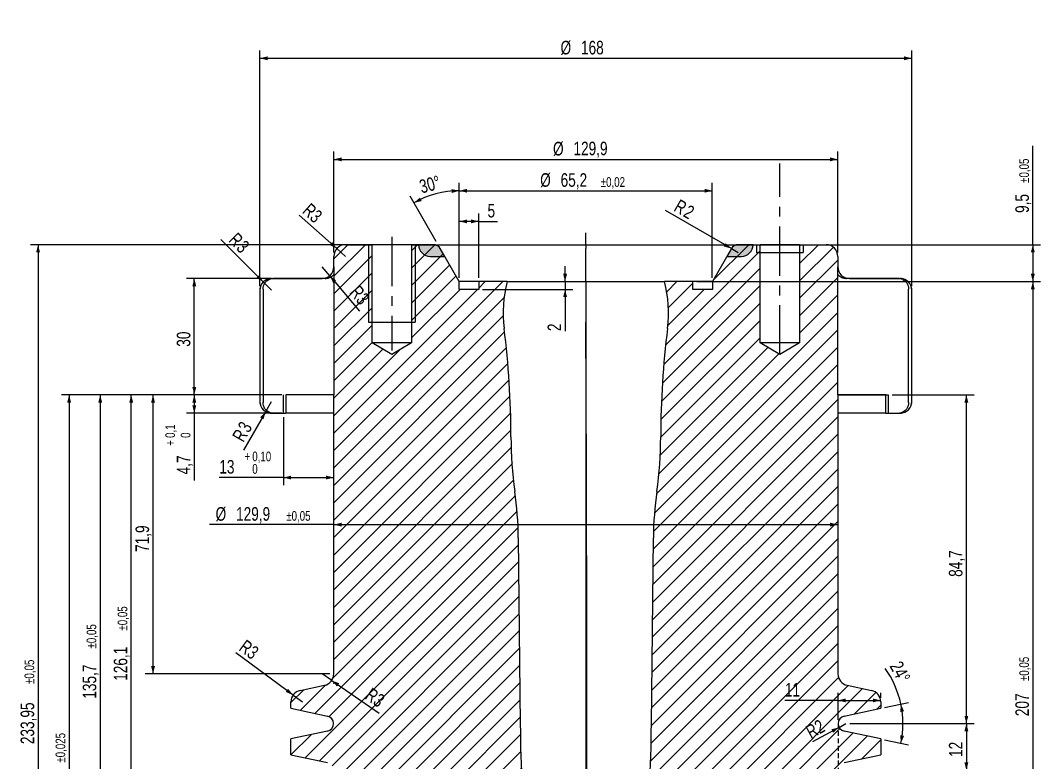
# Model space of a CAD drawing. Header units: millimetres. Extents: x 8 to 832, y 8 to 585.
# Drawn here: x 226.4 to 489.3, y 280.6 to 471.9 of the extents above; entities that cross this region are included whole.
import ezdxf

# ---------------------------------------------------------------- set-up
doc = ezdxf.new("R2010")
doc.units = ezdxf.units.MM
doc.header["$PDSIZE"] = -1
doc.linetypes.add('CENTERX2', pattern=[20.32, 12.7, -2.54, 2.54, -2.54])
doc.linetypes.add('HIDDEN', pattern=[1.905, 1.27, -0.635])
for name, color, linetype in [('CENTERLINE', 4, 'CENTERX2'), ('DETAIL', 3, 'Continuous'), ('DIMENSIONS', 2, 'Continuous'), ('HATCH', 3, 'Continuous'), ('HIDDEN', 3, 'HIDDEN')]:
    doc.layers.add(name, color=color, linetype=linetype)
doc.layers.add('OUTLINE', color=7, linetype='Continuous', lineweight=25)
doc.styles.add('SLDTEXTSTYLE0', font='TXT', dxfattribs={"width": 0.75})
doc.dimstyles.new('SLDDIMSTYLE0', dxfattribs={"dimtxt": 3.5, "dimasz": 2, "dimexe": 0, "dimexo": 0.0625, "dimgap": 0.875, "dimtad": 1, "dimrnd": 1e-09, "dimzin": 12, "dimdsep": 46, "dimtxsty": 'SLDTEXTSTYLE0', "dimsah": 1, "dimcen": 0.09, "dimadec": 0, "dimazin": 3, "dimtfac": 1, "dimtmove": 0, "dimatfit": 0, "dimfxl": 0, "dimfrac": 2, "dimtolj": 1, "dimtzin": 12, "dimarcsym": 0})
doc.dimstyles.new('SLDDIMSTYLE12', dxfattribs={"dimtxt": 3.5, "dimasz": 2, "dimexe": 0, "dimexo": 0.0625, "dimgap": 0.875, "dimtad": 1, "dimrnd": 1e-09, "dimzin": 12, "dimdsep": 46, "dimtxsty": 'SLDTEXTSTYLE0', "dimsah": 1, "dimcen": 0.09, "dimadec": 0, "dimazin": 3, "dimtol": 1, "dimtp": 0.02, "dimtm": 0.02, "dimtfac": 1, "dimtofl": 0, "dimtmove": 0, "dimatfit": 3, "dimfxl": 0, "dimfrac": 2, "dimtolj": 1, "dimarcsym": 0})
doc.dimstyles.new('SLDDIMSTYLE13', dxfattribs={"dimtxt": 3.5, "dimasz": 2, "dimexe": 0, "dimexo": 0.0625, "dimgap": 0.875, "dimtad": 1, "dimrnd": 1e-09, "dimzin": 12, "dimdsep": 46, "dimtxsty": 'SLDTEXTSTYLE0', "dimsah": 1, "dimcen": 0, "dimadec": 0, "dimazin": 3, "dimtfac": 1, "dimtofl": 0, "dimtmove": 0, "dimatfit": 3, "dimfxl": 0, "dimfrac": 2, "dimtolj": 1, "dimtzin": 12, "dimarcsym": 0})
doc.dimstyles.new('SLDDIMSTYLE14', dxfattribs={"dimtxt": 3.5, "dimasz": 2, "dimexe": 0, "dimexo": 0.0625, "dimgap": 0.875, "dimtad": 1, "dimdec": 4, "dimzin": 12, "dimdsep": 46, "dimtxsty": 'SLDTEXTSTYLE0', "dimsah": 1, "dimcen": 0.09, "dimazin": 3, "dimtfac": 1, "dimtofl": 0, "dimtmove": 0, "dimatfit": 3, "dimfxl": 0, "dimfrac": 2, "dimtolj": 1, "dimtzin": 12, "dimarcsym": 0})
doc.dimstyles.new('SLDDIMSTYLE16', dxfattribs={"dimtxt": 3.5, "dimasz": 2, "dimexe": 0, "dimexo": 0.0625, "dimgap": 0.875, "dimtad": 1, "dimrnd": 1e-09, "dimzin": 12, "dimdsep": 46, "dimtxsty": 'SLDTEXTSTYLE0', "dimsah": 1, "dimcen": 0.09, "dimadec": 0, "dimazin": 3, "dimtol": 1, "dimtp": 0.025, "dimtm": 0.025, "dimtfac": 1, "dimtdec": 3, "dimtofl": 0, "dimtmove": 0, "dimatfit": 3, "dimfxl": 0, "dimfrac": 2, "dimtolj": 1, "dimarcsym": 0})
doc.dimstyles.new('SLDDIMSTYLE18', dxfattribs={"dimtxt": 3.5, "dimasz": 2, "dimexe": 0, "dimexo": 0.0625, "dimgap": 0.875, "dimtad": 1, "dimdec": 1, "dimrnd": 1e-09, "dimzin": 12, "dimdsep": 46, "dimtxsty": 'SLDTEXTSTYLE0', "dimsah": 1, "dimcen": 0.09, "dimadec": 0, "dimazin": 3, "dimtol": 1, "dimtp": 0.1, "dimtfac": 1, "dimtdec": 1, "dimtofl": 0, "dimtmove": 0, "dimatfit": 3, "dimfxl": 0, "dimfrac": 2, "dimtolj": 1, "dimarcsym": 0})
doc.dimstyles.new('SLDDIMSTYLE19', dxfattribs={"dimtxt": 3.5, "dimasz": 2, "dimexe": 0, "dimexo": 0.0625, "dimgap": 0.875, "dimtad": 1, "dimrnd": 1e-09, "dimzin": 12, "dimdsep": 46, "dimtxsty": 'SLDTEXTSTYLE0', "dimsah": 1, "dimcen": 0.09, "dimadec": 0, "dimazin": 3, "dimtol": 1, "dimtp": 0.05, "dimtm": 0.05, "dimtfac": 1, "dimtofl": 0, "dimtmove": 0, "dimatfit": 3, "dimfxl": 0, "dimfrac": 2, "dimtolj": 1, "dimarcsym": 0})
doc.dimstyles.new('SLDDIMSTYLE2', dxfattribs={"dimtxt": 3.5, "dimasz": 2, "dimexe": 0, "dimexo": 0.0625, "dimgap": 0.875, "dimtad": 1, "dimrnd": 1e-09, "dimzin": 12, "dimdsep": 46, "dimtxsty": 'SLDTEXTSTYLE0', "dimsah": 1, "dimcen": 0.09, "dimadec": 0, "dimazin": 3, "dimtfac": 1, "dimtofl": 0, "dimtmove": 0, "dimatfit": 3, "dimfxl": 0, "dimfrac": 2, "dimtolj": 1, "dimtzin": 12, "dimarcsym": 0})
doc.dimstyles.new('SLDDIMSTYLE20', dxfattribs={"dimtxt": 3.5, "dimasz": 2, "dimexe": 0, "dimexo": 0.0625, "dimgap": 0.875, "dimtad": 1, "dimrnd": 1e-09, "dimzin": 12, "dimdsep": 46, "dimtxsty": 'SLDTEXTSTYLE0', "dimsah": 1, "dimcen": 0, "dimadec": 0, "dimazin": 3, "dimtfac": 1, "dimtofl": 0, "dimtmove": 0, "dimatfit": 3, "dimfxl": 0, "dimfrac": 2, "dimtolj": 1, "dimtzin": 12, "dimarcsym": 0})
doc.dimstyles.new('SLDDIMSTYLE4', dxfattribs={"dimtxt": 3.5, "dimasz": 2, "dimexe": 0, "dimexo": 0.0625, "dimgap": 0.875, "dimtad": 1, "dimrnd": 1e-09, "dimzin": 12, "dimdsep": 46, "dimtxsty": 'SLDTEXTSTYLE0', "dimsah": 1, "dimcen": 0, "dimadec": 0, "dimazin": 3, "dimtfac": 1, "dimtofl": 0, "dimtmove": 0, "dimatfit": 3, "dimfxl": 0, "dimfrac": 2, "dimtolj": 1, "dimtzin": 12, "dimarcsym": 0})
doc.dimstyles.new('SLDDIMSTYLE5', dxfattribs={"dimtxt": 3.5, "dimasz": 2, "dimexe": 0, "dimexo": 0.0625, "dimgap": 0.875, "dimtad": 1, "dimrnd": 1e-09, "dimzin": 12, "dimdsep": 46, "dimtxsty": 'SLDTEXTSTYLE0', "dimsah": 1, "dimcen": 0.09, "dimadec": 0, "dimazin": 3, "dimtol": 1, "dimtp": 0.1, "dimtfac": 1, "dimtofl": 0, "dimtmove": 0, "dimatfit": 3, "dimfxl": 0, "dimfrac": 2, "dimtolj": 1, "dimarcsym": 0})
doc.dimstyles.new('SLDDIMSTYLE6', dxfattribs={"dimtxt": 3.5, "dimasz": 2, "dimexe": 0, "dimexo": 0.0625, "dimgap": 0.875, "dimtad": 1, "dimrnd": 1e-09, "dimzin": 12, "dimdsep": 46, "dimtxsty": 'SLDTEXTSTYLE0', "dimsah": 1, "dimcen": 0, "dimadec": 0, "dimazin": 3, "dimtfac": 1, "dimtofl": 0, "dimtmove": 0, "dimatfit": 3, "dimfxl": 0, "dimfrac": 2, "dimtolj": 1, "dimtzin": 12, "dimarcsym": 0})
doc.dimstyles.new('SLDDIMSTYLE7', dxfattribs={"dimtxt": 3.5, "dimasz": 2, "dimexe": 0, "dimexo": 0.0625, "dimgap": 0.875, "dimtad": 1, "dimdec": 1, "dimrnd": 1e-09, "dimzin": 12, "dimdsep": 46, "dimtxsty": 'SLDTEXTSTYLE0', "dimsah": 1, "dimcen": 0.09, "dimadec": 0, "dimazin": 3, "dimtfac": 1, "dimtofl": 0, "dimtmove": 0, "dimatfit": 3, "dimfxl": 0, "dimfrac": 2, "dimtolj": 1, "dimtzin": 12, "dimarcsym": 0})
doc.dimstyles.new('SLDDIMSTYLE8', dxfattribs={"dimtxt": 3.5, "dimasz": 2, "dimexe": 0, "dimexo": 0.0625, "dimgap": 0.875, "dimtad": 1, "dimdec": 1, "dimrnd": 1e-09, "dimzin": 12, "dimdsep": 46, "dimtxsty": 'SLDTEXTSTYLE0', "dimsah": 1, "dimcen": 0.09, "dimadec": 0, "dimazin": 3, "dimtol": 1, "dimtp": 0.05, "dimtm": 0.05, "dimtfac": 1, "dimtofl": 0, "dimtmove": 0, "dimatfit": 3, "dimfxl": 0, "dimfrac": 2, "dimtolj": 1, "dimarcsym": 0})

# ---------------------------------------------------------------- blocks, each defined once
blk = doc.blocks.new('Block1')
at = {"layer": 'HATCH'}
h = blk.add_hatch(color=256, dxfattribs=at)
edge = h.paths.add_edge_path(flags=0)
edge.add_arc((3, 3), 3, 180, 270)
edge.add_line((3, 0), (6.73, 0))
edge.add_line((6.73, 0), (5.58, 2))
edge.add_arc((3.85, 1), 2, 30, 90)
edge.add_line((3.85, 3), (0, 3))
h = blk.add_hatch(color=256, dxfattribs=at)
edge = h.paths.add_edge_path(flags=0)
edge.add_arc((82.32, 1), 2, 90, 150)
edge.add_line((80.59, 2), (79.44, 0))
edge.add_line((79.44, 0), (83.17, 0))
edge.add_arc((83.17, 3), 3, 270, 360)
edge.add_line((86.17, 3), (82.32, 3))
for p, q in [((3.85, 3), (0, 3)), ((86.17, 3), (82.32, 3)), ((3, 0), (6.73, 0)), ((6.73, 0), (5.58, 2)), ((80.59, 2), (79.44, 0)), ((79.44, 0), (83.17, 0))]:
    blk.add_line(p, q)
for centre, radius, start, end in [((3, 3), 3, 180, 270), ((3.85, 1), 2, 30, 90), ((82.32, 1), 2, 90, 150), ((83.17, 3), 3, 270, 0)]:
    blk.add_arc(centre, radius, start, end)
blk = doc.blocks.new('_D_11')
at = {"layer": 'DIMENSIONS'}
for p, q in [((288.1, 403.37), (288.1, 464.1)), ((456.1, 403.37), (456.1, 464.1)), ((288.1, 462.1), (456.1, 462.1))]:
    blk.add_line(p, q, dxfattribs=at)
for points in [[(288.1, 462.1), (290.1, 461.6), (290.1, 462.6)], [(456.1, 462.1), (454.1, 462.6), (454.1, 461.6)]]:
    blk.add_solid(points, dxfattribs=at)
at = {"layer": 'DIMENSIONS', "char_height": 3.5, "attachment_point": 1, "style": 'SLDTEXTSTYLE0'}
for s, insert in [('%%c', (365.59, 466.61)), ('168', (370.86, 466.61))]:
    blk.add_mtext(s, dxfattribs=dict(at, insert=insert))
blk = doc.blocks.new('_D_12')
at = {"layer": 'DIMENSIONS'}
for q in [(278.02, 415.45), (291.1, 402.37)]:
    blk.add_line((288.98, 404.49), q, dxfattribs=at)
blk.add_solid([(288.98, 404.49), (287.92, 406.26), (287.22, 405.55)], dxfattribs=at)
at = {"layer": 'DIMENSIONS', "char_height": 3.5, "attachment_point": 1, "rotation": 315, "style": 'SLDTEXTSTYLE0'}
for s, insert in [('R', (282.3, 417.48)), ('3', (284.3, 415.48))]:
    blk.add_mtext(s, dxfattribs=dict(at, insert=insert))
blk = doc.blocks.new('_D_13')
at = {"layer": 'DIMENSIONS'}
for q in [(291.1, 373.67), (283.86, 361.12)]:
    blk.add_line((289.6, 371.07), q, dxfattribs=at)
blk.add_solid([(289.6, 371.07), (288.17, 369.59), (289.04, 369.09)], dxfattribs=at)
at = {"layer": 'DIMENSIONS', "char_height": 3.5, "attachment_point": 1, "rotation": 60, "style": 'SLDTEXTSTYLE0'}
for s, insert in [('3', (282.24, 367.16)), ('R', (280.82, 364.7))]:
    blk.add_mtext(s, dxfattribs=dict(at, insert=insert))
blk = doc.blocks.new('_D_14')
at = {"layer": 'DIMENSIONS'}
for p, q in [((451.05, 375.37), (472.17, 375.37)), ((470.17, 290.67), (470.17, 375.37)), ((440.1, 290.67), (472.17, 290.67))]:
    blk.add_line(p, q, dxfattribs=at)
for points in [[(470.17, 375.37), (469.67, 373.37), (470.67, 373.37)], [(470.17, 290.67), (470.67, 292.67), (469.67, 292.67)]]:
    blk.add_solid(points, dxfattribs=at)
at = {"layer": 'DIMENSIONS', "insert": (465.66, 328.49), "char_height": 3.5, "attachment_point": 1, "rotation": 90, "style": 'SLDTEXTSTYLE0'}
blk.add_mtext('84,7', dxfattribs=at)
blk = doc.blocks.new('_D_15')
at = {"layer": 'DIMENSIONS'}
for p, q in [((294.15, 369.67), (294.15, 352.07)), ((294.15, 354.07), (277.65, 354.07)), ((294.15, 354.07), (307.15, 354.07))]:
    blk.add_line(p, q, dxfattribs=at)
for points in [[(294.15, 354.07), (296.15, 353.57), (296.15, 354.57)], [(307.15, 354.07), (305.15, 354.57), (305.15, 353.57)]]:
    blk.add_solid(points, dxfattribs=at)
at = {"layer": 'DIMENSIONS', "attachment_point": 1, "style": 'SLDTEXTSTYLE0'}
for s, insert, char_height in [('+', (284.12, 360.77), 2.5), ('0,10', (286.14, 360.77), 2.5), ('13', (277.65, 358.59), 3.5), ('0', (286.14, 357.54), 2.5)]:
    blk.add_mtext(s, dxfattribs=dict(at, insert=insert, char_height=char_height))
blk = doc.blocks.new('_D_23')
at = {"layer": 'DIMENSIONS'}
for p, q in [((293.8, 375.37), (258.57, 375.37)), ((260.57, 303.48), (260.57, 375.37)), ((306.15, 303.48), (258.57, 303.48))]:
    blk.add_line(p, q, dxfattribs=at)
for points in [[(260.57, 375.37), (260.07, 373.37), (261.07, 373.37)], [(260.57, 303.48), (261.07, 305.48), (260.07, 305.48)]]:
    blk.add_solid(points, dxfattribs=at)
at = {"layer": 'DIMENSIONS', "insert": (256.05, 334.9), "char_height": 3.5, "attachment_point": 1, "rotation": 90, "style": 'SLDTEXTSTYLE0'}
blk.add_mtext('71,9', dxfattribs=at)
blk = doc.blocks.new('_D_24')
at = {"layer": 'DIMENSIONS'}
for q in [(304.15, 408.37), (313.81, 396.92)]:
    blk.add_line((306.09, 406.07), q, dxfattribs=at)
blk.add_solid([(306.09, 406.07), (307, 404.22), (307.76, 404.87)], dxfattribs=at)
at = {"layer": 'DIMENSIONS', "insert": (313.72, 403.93), "char_height": 3.5, "attachment_point": 1, "rotation": 310.1484, "style": 'SLDTEXTSTYLE0'}
blk.add_mtext('R3', dxfattribs=at)
blk = doc.blocks.new('_D_26')
at = {"layer": 'DIMENSIONS'}
for p, q in [((487.3, 414.07), (487.3, 439.51)), ((373.1, 414.07), (489.3, 414.07)), ((487.3, 414.07), (487.3, 404.57)), ((423.1, 404.57), (489.3, 404.57))]:
    blk.add_line(p, q, dxfattribs=at)
for points in [[(487.3, 414.07), (486.8, 412.07), (487.8, 412.07)], [(487.3, 404.57), (487.8, 406.57), (486.8, 406.57)]]:
    blk.add_solid(points, dxfattribs=at)
at = {"layer": 'DIMENSIONS', "attachment_point": 1, "rotation": 90, "style": 'SLDTEXTSTYLE0'}
for s, insert, char_height in [('±0,05', (483.8, 430), 2.5), ('9,5', (482.79, 422.25), 3.5)]:
    blk.add_mtext(s, dxfattribs=dict(at, insert=insert, char_height=char_height))
blk = doc.blocks.new('_D_31')
at = {"layer": 'DIMENSIONS'}
for p, q in [((339.5, 405.57), (339.5, 429.97)), ((404.7, 405.57), (404.7, 429.97)), ((339.5, 427.97), (404.7, 427.97))]:
    blk.add_line(p, q, dxfattribs=at)
for points in [[(339.5, 427.97), (341.5, 427.47), (341.5, 428.47)], [(404.7, 427.97), (402.7, 428.47), (402.7, 427.47)]]:
    blk.add_solid(points, dxfattribs=at)
at = {"layer": 'DIMENSIONS', "attachment_point": 1, "style": 'SLDTEXTSTYLE0'}
for s, insert, char_height in [('%%c', (360.34, 432.49), 3.5), ('65,2', (365.61, 432.49), 3.5), ('±0,02', (375.95, 431.47), 2.5)]:
    blk.add_mtext(s, dxfattribs=dict(at, insert=insert, char_height=char_height))
blk = doc.blocks.new('_D_32')
at = {"layer": 'DIMENSIONS'}
for q in [(392.66, 422.85), (411.34, 412.07)]:
    blk.add_line((409.61, 413.07), q, dxfattribs=at)
blk.add_solid([(409.61, 413.07), (408.13, 414.5), (407.63, 413.63)], dxfattribs=at)
at = {"layer": 'DIMENSIONS', "char_height": 3.5, "attachment_point": 1, "rotation": 330, "style": 'SLDTEXTSTYLE0'}
for s, insert in [('R', (396.28, 425.94)), ('2', (398.73, 424.52))]:
    blk.add_mtext(s, dxfattribs=dict(at, insert=insert))
blk = doc.blocks.new('_D_38')
at = {"layer": 'DIMENSIONS'}
blk.add_line((333.52, 414.93), (326.8, 426.57), dxfattribs=at)
blk.add_arc((339.5, 404.57), 23.41, 90, 120, dxfattribs=at)
for points in [[(327.8, 424.84), (329.81, 425.32), (329.34, 426.21)], [(339.5, 427.97), (337.48, 428.39), (337.53, 427.39)]]:
    blk.add_solid(points, dxfattribs=at)
at = {"layer": 'DIMENSIONS', "insert": (328.88, 430.62), "char_height": 3.5, "attachment_point": 1, "rotation": 15, "style": 'SLDTEXTSTYLE0'}
blk.add_mtext('30°', dxfattribs=at)
blk = doc.blocks.new('_D_42')
at = {"layer": 'DIMENSIONS'}
for p, q in [((293.8, 375.37), (236.95, 375.37)), ((238.95, 375.37), (238.95, 180.12)), ((300.95, 180.12), (236.95, 180.12))]:
    blk.add_line(p, q, dxfattribs=at)
for points in [[(238.95, 375.37), (238.45, 373.37), (239.45, 373.37)], [(238.95, 180.12), (239.45, 182.12), (238.45, 182.12)]]:
    blk.add_solid(points, dxfattribs=at)
at = {"layer": 'DIMENSIONS', "attachment_point": 1, "rotation": 90, "style": 'SLDTEXTSTYLE0'}
for s, insert, char_height in [('±0,025', (235.45, 280.61), 2.5), ('195,25', (234.44, 265.1), 3.5)]:
    blk.add_mtext(s, dxfattribs=dict(at, insert=insert, char_height=char_height))
blk = doc.blocks.new('_D_44')
at = {"layer": 'DIMENSIONS'}
for p, q in [((293.8, 375.37), (269.2, 375.37)), ((271.2, 375.37), (271.2, 370.67)), ((293.8, 370.67), (269.2, 370.67)), ((271.2, 370.67), (271.2, 353.3))]:
    blk.add_line(p, q, dxfattribs=at)
for points in [[(271.2, 375.37), (270.7, 373.37), (271.7, 373.37)], [(271.2, 370.67), (271.7, 372.67), (270.7, 372.67)]]:
    blk.add_solid(points, dxfattribs=at)
at = {"layer": 'DIMENSIONS', "attachment_point": 1, "rotation": 90, "style": 'SLDTEXTSTYLE0'}
for s, insert, char_height in [('0,1', (263.74, 364.29), 2.5), ('0', (267.7, 364.29), 2.5), ('+', (263.74, 362.27), 2.5), ('4,7', (266.69, 354.89), 3.5)]:
    blk.add_mtext(s, dxfattribs=dict(at, insert=insert, char_height=char_height))
blk = doc.blocks.new('_D_45')
at = {"layer": 'DIMENSIONS'}
for p, q in [((331.86, 414.07), (228.95, 414.07)), ((230.95, 414.07), (230.95, 180.12)), ((300.95, 180.12), (228.95, 180.12))]:
    blk.add_line(p, q, dxfattribs=at)
for points in [[(230.95, 414.07), (230.45, 412.07), (231.45, 412.07)], [(230.95, 180.12), (231.45, 182.12), (230.45, 182.12)]]:
    blk.add_solid(points, dxfattribs=at)
at = {"layer": 'DIMENSIONS', "attachment_point": 1, "rotation": 90, "style": 'SLDTEXTSTYLE0'}
for s, insert, char_height in [('±0,05', (227.45, 300.89), 2.5), ('233,95', (226.44, 285.38), 3.5)]:
    blk.add_mtext(s, dxfattribs=dict(at, insert=insert, char_height=char_height))
blk = doc.blocks.new('_D_46')
at = {"layer": 'DIMENSIONS'}
for p, q in [((293.8, 375.37), (244.95, 375.37)), ((246.95, 375.37), (246.95, 239.67)), ((298.95, 239.67), (244.95, 239.67))]:
    blk.add_line(p, q, dxfattribs=at)
for points in [[(246.95, 375.37), (246.45, 373.37), (247.45, 373.37)], [(246.95, 239.67), (247.45, 241.67), (246.45, 241.67)]]:
    blk.add_solid(points, dxfattribs=at)
at = {"layer": 'DIMENSIONS', "attachment_point": 1, "rotation": 90, "style": 'SLDTEXTSTYLE0'}
for s, insert, char_height in [('±0,05', (243.45, 310.02), 2.5), ('135,7', (242.44, 297.09), 3.5)]:
    blk.add_mtext(s, dxfattribs=dict(at, insert=insert, char_height=char_height))
blk = doc.blocks.new('_D_48')
at = {"layer": 'DIMENSIONS'}
for p, q in [((400.7, 404.57), (489.3, 404.57)), ((487.3, 404.57), (487.3, 197.57)), ((397.6, 197.57), (489.3, 197.57))]:
    blk.add_line(p, q, dxfattribs=at)
for points in [[(487.3, 404.57), (486.8, 402.57), (487.8, 402.57)], [(487.3, 197.57), (487.8, 199.57), (486.8, 199.57)]]:
    blk.add_solid(points, dxfattribs=at)
at = {"layer": 'DIMENSIONS', "attachment_point": 1, "rotation": 90, "style": 'SLDTEXTSTYLE0'}
for s, insert, char_height in [('±0,05', (483.8, 301.63), 2.5), ('207', (482.79, 292.58), 3.5)]:
    blk.add_mtext(s, dxfattribs=dict(at, insert=insert, char_height=char_height))
blk = doc.blocks.new('_D_49')
at = {"layer": 'DIMENSIONS'}
for q in [(275.11, 341.94), (437.05, 341.94)]:
    blk.add_line((307.15, 341.94), q, dxfattribs=at)
for points in [[(307.15, 341.94), (309.15, 341.44), (309.15, 342.44)], [(437.05, 341.94), (435.05, 342.44), (435.05, 341.44)]]:
    blk.add_solid(points, dxfattribs=at)
at = {"layer": 'DIMENSIONS', "attachment_point": 1, "style": 'SLDTEXTSTYLE0'}
for s, insert, char_height in [('%%c', (276.69, 346.45), 3.5), ('129,9', (281.97, 346.45), 3.5), ('±0,05', (294.9, 345.44), 2.5)]:
    blk.add_mtext(s, dxfattribs=dict(at, insert=insert, char_height=char_height))
blk = doc.blocks.new('_D_50')
at = {"layer": 'DIMENSIONS'}
for p, q in [((440.1, 290.67), (472.17, 290.67)), ((470.17, 290.67), (470.17, 278.67)), ((440.1, 278.67), (472.17, 278.67))]:
    blk.add_line(p, q, dxfattribs=at)
for points in [[(470.17, 290.67), (469.67, 288.67), (470.67, 288.67)], [(470.17, 278.67), (470.67, 280.67), (469.67, 280.67)]]:
    blk.add_solid(points, dxfattribs=at)
at = {"layer": 'DIMENSIONS', "insert": (465.66, 282.08), "char_height": 3.5, "attachment_point": 1, "rotation": 90, "style": 'SLDTEXTSTYLE0'}
blk.add_mtext('12', dxfattribs=at)
blk = doc.blocks.new('_D_51')
at = {"layer": 'DIMENSIONS'}
for p, q in [((449.08, 294.83), (455.24, 296.14)), ((449.08, 286.5), (455.24, 285.19))]:
    blk.add_line(p, q, dxfattribs=at)
for start, end in [(12, 35.8057), (348, 12)]:
    blk.add_arc((429.48, 290.67), 24.33, start, end, dxfattribs=at)
for points in [[(453.29, 295.73), (453.13, 293.67), (454.12, 293.84)], [(453.29, 285.61), (454.12, 287.5), (453.13, 287.66)]]:
    blk.add_solid(points, dxfattribs=at)
at = {"layer": 'DIMENSIONS', "insert": (453.42, 307.14), "char_height": 3.5, "attachment_point": 1, "rotation": 297.5761, "style": 'SLDTEXTSTYLE0'}
blk.add_mtext('24°', dxfattribs=at)
blk = doc.blocks.new('_D_52')
at = {"layer": 'DIMENSIONS'}
for q in [(430.52, 285.94), (439.1, 290.67)]:
    blk.add_line((437.35, 289.7), q, dxfattribs=at)
blk.add_solid([(437.35, 289.7), (435.36, 289.18), (435.84, 288.3)], dxfattribs=at)
at = {"layer": 'DIMENSIONS', "insert": (428.42, 289.74), "char_height": 3.5, "attachment_point": 1, "rotation": 28.8469, "style": 'SLDTEXTSTYLE0'}
blk.add_mtext('R2', dxfattribs=at)
blk = doc.blocks.new('_D_53')
at = {"layer": 'DIMENSIONS'}
for p, q in [((307.15, 412.07), (307.15, 438.06)), ((437.05, 412.07), (437.05, 438.06)), ((307.15, 436.06), (437.05, 436.06))]:
    blk.add_line(p, q, dxfattribs=at)
for points in [[(307.15, 436.06), (309.15, 435.56), (309.15, 436.56)], [(437.05, 436.06), (435.05, 436.56), (435.05, 435.56)]]:
    blk.add_solid(points, dxfattribs=at)
at = {"layer": 'DIMENSIONS', "char_height": 3.5, "attachment_point": 1, "style": 'SLDTEXTSTYLE0'}
for s, insert in [('%%c', (363.65, 440.57)), ('129,9', (368.92, 440.62))]:
    blk.add_mtext(s, dxfattribs=dict(at, insert=insert))
blk = doc.blocks.new('_D_54')
at = {"layer": 'DIMENSIONS'}
for p, q in [((290.72, 405.37), (269.2, 405.37)), ((271.2, 375.37), (271.2, 405.37)), ((293.8, 375.37), (269.2, 375.37))]:
    blk.add_line(p, q, dxfattribs=at)
for points in [[(271.2, 405.37), (270.7, 403.37), (271.7, 403.37)], [(271.2, 375.37), (271.7, 377.37), (270.7, 377.37)]]:
    blk.add_solid(points, dxfattribs=at)
at = {"layer": 'DIMENSIONS', "insert": (266.69, 387.78), "char_height": 3.5, "attachment_point": 1, "rotation": 90, "style": 'SLDTEXTSTYLE0'}
blk.add_mtext('30', dxfattribs=at)
blk = doc.blocks.new('_D_55')
at = {"layer": 'DIMENSIONS'}
for p, q in [((293.8, 375.37), (252.95, 375.37)), ((254.95, 249.27), (254.95, 375.37)), ((295.1, 249.27), (252.95, 249.27))]:
    blk.add_line(p, q, dxfattribs=at)
for points in [[(254.95, 375.37), (254.45, 373.37), (255.45, 373.37)], [(254.95, 249.27), (255.45, 251.27), (254.45, 251.27)]]:
    blk.add_solid(points, dxfattribs=at)
at = {"layer": 'DIMENSIONS', "attachment_point": 1, "rotation": 90, "style": 'SLDTEXTSTYLE0'}
for s, insert, char_height in [('±0,05', (251.45, 314.64), 2.5), ('126,1', (250.44, 301.7), 3.5)]:
    blk.add_mtext(s, dxfattribs=dict(at, insert=insert, char_height=char_height))
blk = doc.blocks.new('_D_56')
at = {"layer": 'DIMENSIONS'}
for p, q in [((437.1, 291.67), (437.1, 298.64)), ((448.1, 297.27), (448.1, 298.64)), ((437.1, 296.64), (423.4, 296.64)), ((437.1, 296.64), (448.1, 296.64))]:
    blk.add_line(p, q, dxfattribs=at)
for points in [[(437.1, 296.64), (439.1, 296.14), (439.1, 297.14)], [(448.1, 296.64), (446.1, 297.14), (446.1, 296.14)]]:
    blk.add_solid(points, dxfattribs=at)
at = {"layer": 'DIMENSIONS', "insert": (423.4, 301.15), "char_height": 3.5, "attachment_point": 1, "style": 'SLDTEXTSTYLE0'}
blk.add_mtext('11', dxfattribs=at)
blk = doc.blocks.new('_D_57')
at = {"layer": 'DIMENSIONS'}
for q in [(281.88, 308.89), (299.1, 296.27)]:
    blk.add_line((296.68, 298.04), q, dxfattribs=at)
blk.add_solid([(296.68, 298.04), (295.37, 299.63), (294.78, 298.82)], dxfattribs=at)
at = {"layer": 'DIMENSIONS', "insert": (284.53, 312.51), "char_height": 3.5, "attachment_point": 1, "rotation": 323.7687, "style": 'SLDTEXTSTYLE0'}
blk.add_mtext('R3', dxfattribs=at)
blk = doc.blocks.new('_D_58')
at = {"layer": 'DIMENSIONS'}
for q in [(304.15, 303.48), (318.85, 293.36)]:
    blk.add_line((306.63, 301.78), q, dxfattribs=at)
blk.add_solid([(306.63, 301.78), (307.99, 300.23), (308.56, 301.05)], dxfattribs=at)
at = {"layer": 'DIMENSIONS', "insert": (316.92, 300.11), "char_height": 3.5, "attachment_point": 1, "rotation": 325.4536, "style": 'SLDTEXTSTYLE0'}
blk.add_mtext('R3', dxfattribs=at)
blk = doc.blocks.new('_D_59')
at = {"layer": 'DIMENSIONS'}
for q in [(298.19, 421.7), (310.15, 411.07)]:
    blk.add_line((307.91, 413.06), q, dxfattribs=at)
blk.add_solid([(307.91, 413.06), (306.75, 414.76), (306.08, 414.01)], dxfattribs=at)
at = {"layer": 'DIMENSIONS', "insert": (301.15, 425.03), "char_height": 3.5, "attachment_point": 1, "rotation": 318.3854, "style": 'SLDTEXTSTYLE0'}
blk.add_mtext('R3', dxfattribs=at)
blk = doc.blocks.new('_D_60')
at = {"layer": 'DIMENSIONS'}
for p, q in [((366.76, 404.57), (366.76, 408.57)), ((345.5, 402.57), (368.76, 402.57)), ((352.8, 404.57), (368.76, 404.57)), ((366.76, 404.57), (366.76, 402.57)), ((366.76, 402.57), (366.76, 391.81))]:
    blk.add_line(p, q, dxfattribs=at)
for points in [[(366.76, 404.57), (367.26, 406.57), (366.26, 406.57)], [(366.76, 402.57), (366.26, 400.57), (367.26, 400.57)]]:
    blk.add_solid(points, dxfattribs=at)
at = {"layer": 'DIMENSIONS', "insert": (362.24, 391.81), "char_height": 3.5, "attachment_point": 1, "rotation": 90, "style": 'SLDTEXTSTYLE0'}
blk.add_mtext('2', dxfattribs=at)
blk = doc.blocks.new('_D_61')
at = {"layer": 'DIMENSIONS'}
for p, q in [((339.5, 405.57), (339.5, 422.08)), ((344.5, 405.57), (344.5, 422.08)), ((344.5, 420.08), (339.5, 420.08)), ((344.5, 420.08), (349.36, 420.08))]:
    blk.add_line(p, q, dxfattribs=at)
for points in [[(339.5, 420.08), (341.5, 419.58), (341.5, 420.58)], [(344.5, 420.08), (342.5, 420.58), (342.5, 419.58)]]:
    blk.add_solid(points, dxfattribs=at)
at = {"layer": 'DIMENSIONS', "insert": (346.77, 424.59), "char_height": 3.5, "attachment_point": 1, "style": 'SLDTEXTSTYLE0'}
blk.add_mtext('5', dxfattribs=at)

msp = doc.modelspace()

# ---------------------------------------------------------------- hatches: boundary and pattern name
at = {"layer": 'HATCH'}
h = msp.add_hatch(dxfattribs=at)
h.set_pattern_fill('ANSI31', color=256, angle=3e-322, style=0)
edge = h.paths.add_edge_path(flags=0)
edge.add_line((296.10439, 274.71002), (296.10439, 270.6254))
edge.add_line((296.10439, 270.6254), (305.52022, 268.62401))
edge.add_arc((305.10439, 266.66771), 2, -78, 78, ccw=False)
edge.add_line((305.52022, 264.71142), (296.10439, 262.71002))
edge.add_line((296.10439, 262.71002), (296.10439, 249.26771))
edge.add_line((296.10439, 249.26771), (301.95439, 249.26771))
edge.add_line((301.95439, 249.26771), (301.95439, 243.06771))
edge.add_line((301.95439, 243.06771), (319.95439, 243.06771))
edge.add_line((319.95439, 243.06771), (321.99732, 239.66771))
edge.add_line((321.99732, 239.66771), (319.95439, 236.26771))
edge.add_line((319.95439, 236.26771), (301.95439, 236.26771))
edge.add_line((301.95439, 236.26771), (301.95439, 180.11771))
edge.add_line((301.95439, 180.11771), (332.93939, 180.11771))
edge.add_arc((332.93939, 181.61771), 1.5, 270, 360)
edge.add_line((334.43939, 181.61771), (334.43939, 184.79169))
edge.add_arc((332.93939, 184.79169), 1.5, 0, 60)
edge.add_line((333.68939, 186.09073), (326.85439, 190.03692))
edge.add_line((326.85439, 190.03692), (326.85439, 194.39771))
edge.add_line((326.85439, 194.39771), (341.10439, 194.39771))
edge.add_line((341.10439, 194.39771), (341.10439, 240.89556))
edge.add_line((341.10439, 240.89556), (343.60439, 242.39771))
edge.add_line((343.60439, 242.39771), (346.10439, 240.89556))
edge.add_line((346.10439, 240.89556), (346.10439, 194.39771))
edge.add_arc((346.10439, 195.89771), 1.5, 270, 360)
edge.add_line((347.60439, 195.89771), (347.60439, 197.56771))
edge.add_line((347.60439, 197.56771), (359.45439, 197.56771))
edge.add_line((359.45439, 197.56771), (359.45439, 202.56771))
edge.add_line((359.45439, 202.56771), (357.10439, 250.56771))
edge.add_arc((107.40347, 238.34277), 250, 2.8028679, 4.4470277)
edge.add_arc((844.45046, 295.66403), 489.27261, 180.5968095, 184.4470277, ccw=False)
edge.add_line((355.20439, 290.56771), (354.70439, 338.56771))
edge.add_arc((263.05766, 337.61306), 91.6517, 0.5968095, 8.0851109)
edge.add_arc((452.80439, 364.56771), 100, 180, 188.0851109, ccw=False)
edge.add_arc((128.30439, 364.56771), 224.5, 0, 7.1526687)
edge.add_arc((383.30439, 396.56771), 32.5, 165.7499673, 187.1526687, ccw=False)
edge.add_line((351.80439, 404.56771), (344.50439, 404.56771))
edge.add_line((344.50439, 404.56771), (344.50439, 402.56771))
edge.add_line((344.50439, 402.56771), (339.50439, 402.56771))
edge.add_line((339.50439, 402.56771), (339.50439, 404.56771))
edge.add_line((339.50439, 404.56771), (334.59692, 413.06771))
edge.add_arc((332.86486, 412.06771), 2, 30, 90)
edge.add_line((332.86486, 414.06771), (327.20439, 414.06771))
edge.add_line((327.20439, 414.06771), (327.20439, 388.81771))
edge.add_line((327.20439, 388.81771), (322.10439, 385.75333))
edge.add_line((322.10439, 385.75333), (317.00439, 388.81771))
edge.add_line((317.00439, 388.81771), (317.00439, 414.06771))
edge.add_line((317.00439, 414.06771), (310.15439, 414.06771))
edge.add_arc((310.15439, 411.06771), 3, 90, 180)
edge.add_line((307.15439, 411.06771), (307.15439, 408.36771))
edge.add_line((307.15439, 408.36771), (307.15439, 375.36771))
edge.add_line((307.15439, 375.36771), (307.15439, 303.4775))
edge.add_arc((304.15439, 303.4775), 3, 282, 360, ccw=False)
edge.add_line((304.77813, 300.54306), (298.48066, 299.20449))
edge.add_arc((299.10439, 296.27004), 3, 102, 180)
edge.add_line((296.10439, 296.27004), (296.10439, 294.6254))
edge.add_line((296.10439, 294.6254), (305.52022, 292.62401))
edge.add_arc((305.10439, 290.66771), 2, -78, 78, ccw=False)
edge.add_line((305.52022, 288.71142), (296.10439, 286.71002))
edge.add_line((296.10439, 286.71002), (296.10439, 282.6254))
edge.add_line((296.10439, 282.6254), (305.52022, 280.62401))
edge.add_arc((305.10439, 278.66771), 2, -78, 78, ccw=False)
edge.add_line((305.52022, 276.71142), (296.10439, 274.71002))
h = msp.add_hatch(dxfattribs=at)
h.set_pattern_fill('ANSI31', color=256, angle=3e-322, style=0)
edge = h.paths.add_edge_path(flags=0)
edge.add_arc((411.34392, 412.06771), 2, 90, 150)
edge.add_line((409.61187, 413.06771), (404.70439, 404.56771))
edge.add_line((404.70439, 404.56771), (404.70439, 402.56771))
edge.add_line((404.70439, 402.56771), (399.70439, 402.56771))
edge.add_line((399.70439, 402.56771), (399.70439, 404.56771))
edge.add_line((399.70439, 404.56771), (392.40439, 404.56771))
edge.add_arc((360.90439, 396.56771), 32.5, -7.1526687, 14.2500327, ccw=False)
edge.add_arc((615.90439, 364.56771), 224.5, 172.8473313, 180)
edge.add_arc((291.40439, 364.56771), 100, 351.9148891, 360, ccw=False)
edge.add_arc((481.15112, 337.61306), 91.6517, 171.9148891, 179.4031905)
edge.add_line((389.50439, 338.56771), (389.00439, 290.56771))
edge.add_arc((-100.24167, 295.66403), 489.27261, 355.5529723, 359.4031905, ccw=False)
edge.add_arc((636.80532, 238.34277), 250, 175.5529723, 177.1971321)
edge.add_line((387.10439, 250.56771), (384.75439, 202.56771))
edge.add_line((384.75439, 202.56771), (384.75439, 197.56771))
edge.add_line((384.75439, 197.56771), (396.60439, 197.56771))
edge.add_line((396.60439, 197.56771), (396.60439, 195.89771))
edge.add_arc((398.10439, 195.89771), 1.5, 180, 270)
edge.add_line((398.10439, 194.39771), (398.10439, 240.89556))
edge.add_line((398.10439, 240.89556), (400.60439, 242.39771))
edge.add_line((400.60439, 242.39771), (403.10439, 240.89556))
edge.add_line((403.10439, 240.89556), (403.10439, 194.39771))
edge.add_line((403.10439, 194.39771), (417.35439, 194.39771))
edge.add_line((417.35439, 194.39771), (417.35439, 190.03692))
edge.add_line((417.35439, 190.03692), (410.51939, 186.09073))
edge.add_arc((411.26939, 184.79169), 1.5, 120, 180)
edge.add_line((409.76939, 184.79169), (409.76939, 181.61771))
edge.add_arc((411.26939, 181.61771), 1.5, 180, 270)
edge.add_line((411.26939, 180.11771), (442.25439, 180.11771))
edge.add_line((442.25439, 180.11771), (442.25439, 236.26771))
edge.add_line((442.25439, 236.26771), (424.25439, 236.26771))
edge.add_line((424.25439, 236.26771), (422.21147, 239.66771))
edge.add_line((422.21147, 239.66771), (424.25439, 243.06771))
edge.add_line((424.25439, 243.06771), (442.25439, 243.06771))
edge.add_line((442.25439, 243.06771), (442.25439, 249.26771))
edge.add_line((442.25439, 249.26771), (448.10439, 249.26771))
edge.add_line((448.10439, 249.26771), (448.10439, 262.71002))
edge.add_line((448.10439, 262.71002), (438.68857, 264.71142))
edge.add_arc((439.10439, 266.66771), 2, 102, 258, ccw=False)
edge.add_line((438.68857, 268.62401), (448.10439, 270.6254))
edge.add_line((448.10439, 270.6254), (448.10439, 274.71002))
edge.add_line((448.10439, 274.71002), (438.68857, 276.71142))
edge.add_arc((439.10439, 278.66771), 2, 102, 258, ccw=False)
edge.add_line((438.68857, 280.62401), (448.10439, 282.6254))
edge.add_line((448.10439, 282.6254), (448.10439, 286.71002))
edge.add_line((448.10439, 286.71002), (438.68857, 288.71142))
edge.add_arc((439.10439, 290.66771), 2, 102, 258, ccw=False)
edge.add_line((438.68857, 292.62401), (448.10439, 294.6254))
edge.add_line((448.10439, 294.6254), (448.10439, 296.27004))
edge.add_arc((445.10439, 296.27004), 3, 0, 78)
edge.add_line((445.72813, 299.20449), (439.43066, 300.54306))
edge.add_arc((440.05439, 303.4775), 3, 180, 258, ccw=False)
edge.add_line((437.05439, 303.4775), (437.05439, 375.36771))
edge.add_line((437.05439, 375.36771), (437.05439, 408.36771))
edge.add_line((437.05439, 408.36771), (437.05439, 411.06771))
edge.add_arc((434.05439, 411.06771), 3, 0, 90)
edge.add_line((434.05439, 414.06771), (427.20439, 414.06771))
edge.add_line((427.20439, 414.06771), (427.20439, 388.81771))
edge.add_line((427.20439, 388.81771), (422.10439, 385.75333))
edge.add_line((422.10439, 385.75333), (417.00439, 388.81771))
edge.add_line((417.00439, 388.81771), (417.00439, 414.06771))
edge.add_line((417.00439, 414.06771), (411.34392, 414.06771))

# ---------------------------------------------------------------- linework, layer by layer
at = {"color": 51, "linetype": 'Continuous', "lineweight": 18}
msp.add_point((307.15439, 301.04815), dxfattribs=at)
at = {"layer": 'CENTERLINE'}
for p, q in [((422.10439, 385.75333), (422.10439, 434.97502)), ((322.10439, 416.06771), (322.10439, 386.81771)), ((372.10439, 414.06771), (372.10439, 417.15105))]:
    msp.add_line(p, q, dxfattribs=at)
at = {"layer": 'DETAIL'}
for p, q in [((316.10439, 414.06771), (316.10439, 394.06771)), ((328.10439, 414.06771), (328.10439, 394.06771)), ((316.10439, 394.06771), (328.10439, 394.06771))]:
    msp.add_line(p, q, dxfattribs=at)
at = {"layer": 'HIDDEN'}
for p, q in [((288.10439, 402.36771), (288.10439, 373.66771)), ((456.10439, 373.66771), (456.10439, 402.36771)), ((294.15439, 370.66771), (294.15439, 375.36771)), ((437.05439, 375.36771), (450.05439, 375.36771)), ((450.05439, 375.36771), (450.05439, 370.66771)), ((291.10439, 370.66771), (294.15439, 370.66771)), ((450.05439, 370.66771), (453.10439, 370.66771)), ((437.10439, 290.66771), (437.10439, 209.7513))]:
    msp.add_line(p, q, dxfattribs=at)
for centre, start, end in [((291.10439, 402.36771), 90, 180), ((453.10439, 402.36771), 0, 90), ((291.10439, 373.66771), 180, 270), ((453.10439, 373.66771), 270, 0)]:
    msp.add_arc(centre, 3, start, end, dxfattribs=at)
at = {"layer": 'OUTLINE'}
for p, q in [((310.15439, 414.06771), (317.00439, 414.06771)), ((317.00439, 388.81772), (317.00439, 414.06771)), ((327.20439, 414.06771), (317.00439, 414.06771)), ((327.20439, 414.06771), (327.20439, 388.81772)), ((327.20439, 414.06771), (332.86486, 414.06771)), ((332.86486, 414.06771), (372.10439, 414.06771)), ((339.50439, 404.56772), (334.59691, 413.06772)), ((372.10439, 414.06771), (372.10439, 413.06772)), ((372.10439, 414.06771), (411.34392, 414.06771)), ((372.10439, 404.56772), (372.10439, 413.06772)), ((409.61187, 413.06772), (404.70439, 404.56772)), ((411.34392, 414.06771), (417.00439, 414.06771)), ((416.10439, 414.06771), (428.10439, 414.06771)), ((416.10439, 414.06771), (416.10439, 412.06771)), ((417.00439, 388.81772), (417.00439, 414.06771)), ((427.20439, 414.06771), (417.00439, 414.06771)), ((427.20439, 414.06771), (427.20439, 388.81772)), ((427.20439, 414.06771), (434.05439, 414.06771)), ((428.10439, 414.06771), (428.10439, 412.06771)), ((428.20127, 414.06771), (428.20127, 414.08021)), ((307.1544, 408.36771), (307.1544, 411.06771)), ((416.10439, 412.06771), (428.10439, 412.06771)), ((437.05439, 411.06771), (437.05439, 408.36771)), ((307.1544, 408.36771), (307.1544, 375.36771)), ((437.05439, 375.36771), (437.05439, 408.36771)), ((291.10439, 405.36771), (304.15439, 405.36771)), ((304.89425, 405.36771), (291.72405, 405.36771)), ((452.48474, 405.36771), (439.31453, 405.36771)), ((440.05439, 405.36771), (453.10439, 405.36771)), ((288.10439, 402.36771), (288.10439, 373.66771)), ((288.90984, 402.6517), (288.90984, 373.38373)), ((339.50439, 402.56771), (339.50439, 404.56772)), ((344.50439, 404.56772), (339.50439, 404.56772)), ((344.50439, 402.56771), (339.50439, 402.56771)), ((344.50439, 404.56772), (344.50439, 402.56771)), ((351.80439, 404.56772), (344.50439, 404.56772)), ((351.80439, 404.56772), (372.10439, 404.56772)), ((372.10439, 404.56772), (372.10439, 394.06772)), ((372.10439, 404.56772), (392.40439, 404.56772)), ((372.10439, 404.56772), (372.10439, 392.52102)), ((399.70439, 404.56772), (392.40439, 404.56772)), ((399.70439, 402.56771), (399.70439, 404.56772)), ((404.70439, 404.56772), (399.70439, 404.56772)), ((404.70439, 402.56771), (399.70439, 402.56771)), ((404.70439, 404.56772), (404.70439, 402.56771)), ((455.29895, 373.38373), (455.29895, 402.6517)), ((456.10439, 373.66771), (456.10439, 402.36771)), ((372.11251, 392.52102), (372.10439, 394.06772)), ((372.10439, 392.52102), (372.10439, 364.56771)), ((322.10439, 385.75332), (317.00439, 388.81772)), ((327.20439, 388.81772), (317.00439, 388.81772)), ((327.20439, 388.81772), (322.10439, 385.75332)), ((422.10439, 385.75332), (417.00439, 388.81772)), ((427.20439, 388.81772), (417.00439, 388.81772)), ((427.20439, 388.81772), (422.10439, 385.75332)), ((294.15439, 370.66771), (294.15439, 375.36771)), ((294.79849, 375.36771), (294.79849, 370.66772)), ((307.1544, 375.36771), (294.79849, 375.36771)), ((307.1544, 303.4775), (307.1544, 375.36771)), ((437.05439, 375.36771), (450.05439, 375.36771)), ((437.05439, 375.36771), (437.05439, 303.4775)), ((449.4103, 375.36771), (437.05439, 375.36771)), ((449.4103, 370.66772), (449.4103, 375.36771)), ((450.05439, 375.36771), (450.05439, 370.66771)), ((291.10439, 370.66771), (294.15439, 370.66771)), ((291.72405, 370.66772), (294.79849, 370.66772)), ((307.1544, 370.66772), (294.79849, 370.66772)), ((449.4103, 370.66772), (437.05439, 370.66772)), ((449.4103, 370.66772), (452.48474, 370.66772)), ((450.05439, 370.66771), (453.10439, 370.66771)), ((372.10439, 364.56771), (372.10439, 350.50332)), ((372.10439, 350.50332), (372.10439, 338.56771)), ((354.70439, 338.56771), (355.20439, 290.56771)), ((372.10439, 338.56771), (372.10439, 290.56771)), ((389.00439, 290.56771), (389.50439, 338.56771)), ((298.48066, 299.20449), (304.77813, 300.54306)), ((439.43066, 300.54306), (445.72812, 299.20449)), ((296.1044, 294.6254), (296.1044, 296.27004)), ((296.1044, 294.6254), (305.52022, 292.62401)), ((438.68857, 292.62401), (448.10439, 294.6254)), ((448.10439, 296.27004), (448.10439, 294.6254)), ((372.10439, 290.56771), (372.10439, 262.56772)), ((305.52022, 288.71142), (296.1044, 286.71003)), ((296.1044, 282.6254), (296.1044, 286.71003)), ((448.10439, 286.71003), (438.68857, 288.71142)), ((448.10439, 286.71003), (448.10439, 282.6254)), ((296.1044, 282.6254), (305.52022, 280.62401)), ((438.68857, 280.62401), (448.10439, 282.6254))]:
    msp.add_line(p, q, dxfattribs=at)
for centre, radius, start, end in [((310.15439, 411.06771), 3, 90, 180), ((332.86486, 412.06771), 2, 30, 90), ((411.34392, 412.06771), 2, 90, 150), ((434.05439, 411.06771), 3, 0, 90), ((304.15439, 408.36771), 3, 270, 0), ((304.15439, 408.36771), 3, 270, 0), ((440.05439, 408.36771), 3, 180, 270), ((440.05439, 408.36771), 3, 180, 270), ((291.10439, 402.36771), 3, 90, 180), ((453.10439, 402.36771), 3, 0, 90), ((383.30439, 396.56771), 32.5, 165.7499673, 187.1526687), ((360.90439, 396.56771), 32.5, 352.8473313, 14.2500327), ((128.30439, 364.56771), 224.5, 0, 7.1526687), ((615.90439, 364.56771), 224.5, 172.8473313, 180), ((291.10439, 373.66771), 3, 180, 270), ((453.10439, 373.66771), 3, 270, 0), ((452.80439, 364.56771), 100, 180, 188.0851109), ((291.40439, 364.56771), 100, 351.9148891, 0), ((263.05766, 337.61306), 91.6517, 0.5968095, 8.0851109), ((481.15112, 337.61306), 91.6517, 171.9148891, 179.4031905), ((304.15439, 303.4775), 3, 282, 0), ((440.05439, 303.4775), 3, 180, 258), ((299.10439, 296.27004), 3, 102, 180), ((445.10439, 296.27004), 3, 0, 78), ((305.10439, 290.66771), 2, 282, 78), ((439.10439, 290.66771), 2, 102, 258), ((844.45046, 295.66403), 489.27261, 180.5968095, 184.4470277), ((-100.24167, 295.66403), 489.27261, 355.5529723, 359.4031905)]:
    msp.add_arc(centre, radius, start, end, dxfattribs=at)
for points, knots in [([(288.94825, 402.6517), (288.95202, 402.91612), (288.95992, 403.47122), (289.32813, 404.1878), (289.83703, 404.7473), (290.23422, 404.9706), (290.40984, 405.06934)], [0, 0, 0, 0, 0.2857706707, 0.5999271131, 0.8231035808, 1, 1, 1, 1]), ([(291.72405, 405.36771), (291.38076, 405.33818), (290.92535, 405.29899), (290.51169, 405.11471), (290.40984, 405.06934)], [0, 0, 0, 0, 0.753797238, 1, 1, 1, 1]), ([(304.89425, 405.36771), (304.89729, 405.36772), (305.24281, 405.36811), (305.93363, 405.48932), (306.69097, 405.90102), (307.04375, 406.25512), (307.1544, 406.36617)], [0, 0, 0, 0, 0.003599324, 0.409109032, 0.814682201, 1, 1, 1, 1]), ([(437.05439, 406.36617), (437.20776, 406.21657), (437.5104, 405.92136), (438.18333, 405.54637), (438.80825, 405.38022), (439.23279, 405.36973), (439.31453, 405.36771)], [0, 0, 0, 0, 0.252329316, 0.497889443, 0.903327137, 1, 1, 1, 1]), ([(453.79894, 405.06934), (453.5918, 405.1547), (453.17069, 405.32823), (452.71585, 405.35441), (452.48474, 405.36771)], [0, 0, 0, 0, 0.491895287, 1, 1, 1, 1]), ([(453.79894, 405.06934), (453.97456, 404.9706), (454.37175, 404.7473), (454.88065, 404.1878), (455.24887, 403.47122), (455.25677, 402.91612), (455.26053, 402.6517)], [0, 0, 0, 0, 0.1768964192, 0.4000728869, 0.7142293293, 1, 1, 1, 1]), ([(372.23614, 364.56771), (372.21825, 369.23114), (372.18239, 378.57619), (372.13584, 387.86671), (372.11251, 392.52102)], [0, 0, 0, 0, 0.499025694, 1, 1, 1, 1]), ([(290.40984, 370.96609), (290.23422, 371.06483), (289.83703, 371.28813), (289.32813, 371.84763), (288.95992, 372.56422), (288.95202, 373.11931), (288.94825, 373.38373)], [0, 0, 0, 0, 0.176895338, 0.400071886, 0.714230114, 1, 1, 1, 1]), ([(455.26053, 373.38373), (455.25677, 373.11931), (455.24887, 372.56422), (454.88065, 371.84763), (454.37175, 371.28813), (453.97456, 371.06483), (453.79894, 370.96609)], [0, 0, 0, 0, 0.285769886, 0.599928114, 0.823104662, 1, 1, 1, 1]), ([(290.40984, 370.96609), (290.61698, 370.88073), (291.03809, 370.7072), (291.49294, 370.68102), (291.72405, 370.66772)], [0, 0, 0, 0, 0.4918957478, 1, 1, 1, 1]), ([(452.48474, 370.66772), (452.82802, 370.69725), (453.28344, 370.73643), (453.6971, 370.92072), (453.79894, 370.96609)], [0, 0, 0, 0, 0.7537955396, 1, 1, 1, 1]), ([(372.2818, 350.50332), (372.27493, 352.83278), (372.26115, 357.50333), (372.24449, 362.20901), (372.23614, 364.56771)], [0, 0, 0, 0, 0.498754348, 1, 1, 1, 1]), ([(372.31185, 338.56771), (372.30733, 340.56012), (372.29827, 344.55347), (372.2873, 348.51721), (372.2818, 350.50332)], [0, 0, 0, 0, 0.498931537, 1, 1, 1, 1]), ([(372.35211, 290.56771), (372.35253, 301.71757), (372.35312, 317.71759), (372.32145, 333.71757), (372.31185, 338.56771)], [0, 0, 0, 0, 0.6968653897, 1, 1, 1, 1]), ([(372.3053, 257.72712), (372.31537, 262.497), (372.33552, 272.04086), (372.3477, 282.99713), (372.3513, 289.17475), (372.35211, 290.56771)], [0, 0, 0, 0, 0.436253829, 0.872883218, 1, 1, 1, 1])]:
    msp.add_open_spline(points, degree=3, knots=knots, dxfattribs=at)

# ---------------------------------------------------------------- block references
msp.add_blockref('Block1', (329.01957, 411.06771))

# ---------------------------------------------------------------- dimensions: what is measured, and where the dimension line sits
at = {"layer": 'DIMENSIONS'}
for base, line1, line2, picture, middle in [((333.44633, 427.17672), ((334.01957, 414.06771), (339.50439, 404.56771)), ((339.50439, 404.56771), (339.50439, 471.86594)), '_D_38', (333.44633, 427.17672)), ((453.81896, 290.66771), ((448.10439, 286.71002), (438.68857, 288.71142)), ((438.68857, 292.62401), (448.10439, 294.6254)), '_D_51', (451.05454, 301.93257))]:
    dim = msp.add_angular_dim_2l(base=base, line1=line1, line2=line2, dimstyle='SLDDIMSTYLE14', dxfattribs=at)
    dim.commit()
    dim.dimension.update_dxf_attribs({"geometry": picture, "text_midpoint": middle, "dimtype": 162})
for base, p1, p2, dimstyle, picture, middle in [((456.10439, 462.09548), (288.10439, 402.36771), (456.10439, 402.36771), 'SLDDIMSTYLE2', '_D_11', (372.10439, 462.09548)), ((437.05439, 436.0581), (307.15439, 411.06771), (437.05439, 411.06771), 'SLDDIMSTYLE2', '_D_53', (372.10439, 436.0581)), ((404.70439, 427.97428), (339.50439, 404.56771), (404.70439, 404.56771), 'SLDDIMSTYLE12', '_D_31', (372.10439, 427.97428)), ((437.05439, 341.94275), (307.15439, 303.4775), (437.05439, 303.4775), 'SLDDIMSTYLE19', '_D_49', (289.75562, 341.94275))]:
    dim = msp.add_linear_dim(base=base, p1=p1, p2=p2, text='%%c<>', dimstyle=dimstyle, dxfattribs=at)
    dim.commit()
    dim.dimension.update_dxf_attribs({"geometry": picture, "text_midpoint": middle, "dimtype": 160})
for base, p1, p2, dimstyle, picture, middle in [((487.29895, 404.56771), (372.10439, 414.06771), (422.10439, 404.56771), 'SLDDIMSTYLE8', '_D_26', (487.29895, 430.08428)), ((230.95439, 180.11771), (332.86486, 414.06771), (301.95439, 180.11771), 'SLDDIMSTYLE19', '_D_45', (230.95439, 297.09271)), ((366.75592, 402.56771), (351.80439, 404.56771), (344.50439, 402.56771), 'SLDDIMSTYLE0', '_D_60', (366.75592, 393.10562)), ((271.20439, 405.36771), (294.79849, 375.36771), (291.72405, 405.36771), 'SLDDIMSTYLE2', '_D_54', (271.20439, 390.36771)), ((487.29895, 197.56771), (399.70439, 404.56771), (396.60439, 197.56771), 'SLDDIMSTYLE19', '_D_48', (487.29895, 301.06771)), ((238.95439, 180.11771), (294.79849, 375.36771), (301.95439, 180.11771), 'SLDDIMSTYLE16', '_D_42', (238.95439, 277.74271)), ((246.95439, 239.66771), (294.79849, 375.36771), (299.95439, 239.66771), 'SLDDIMSTYLE19', '_D_46', (246.95439, 307.51771)), ((254.95439, 375.36771), (296.10439, 249.26771), (294.79849, 375.36771), 'SLDDIMSTYLE19', '_D_55', (254.95439, 312.31771)), ((260.56543, 375.36771), (307.15439, 303.4775), (294.79849, 375.36771), 'SLDDIMSTYLE7', '_D_23', (260.56543, 339.42261)), ((271.20439, 370.66771), (294.79849, 375.36771), (294.79849, 370.66771), 'SLDDIMSTYLE18', '_D_44', (271.20439, 361.89822)), ((470.1723, 375.36771), (439.10439, 290.66771), (450.05439, 375.36771), 'SLDDIMSTYLE2', '_D_14', (470.1723, 333.01771)), ((470.1723, 278.66771), (439.10439, 290.66771), (439.10439, 278.66771), 'SLDDIMSTYLE2', '_D_50', (470.1723, 284.66771))]:
    dim = msp.add_linear_dim(base=base, p1=p1, p2=p2, angle=90, dimstyle=dimstyle, dxfattribs=at)
    dim.commit()
    dim.dimension.update_dxf_attribs({"geometry": picture, "text_midpoint": middle, "dimtype": 160})
for center, mpoint, dimstyle, picture, middle in [((411.34392, 412.06771), (409.61187, 413.06771), 'SLDDIMSTYLE13', '_D_32', (396.19766, 420.81243)), ((310.15439, 411.06771), (307.91151, 413.06007), 'SLDDIMSTYLE6', '_D_59', (300.01033, 420.07868)), ((291.10439, 402.36771), (288.98307, 404.48904), 'SLDDIMSTYLE4', '_D_12', (280.87523, 412.59689)), ((304.15439, 408.36771), (306.0887, 406.07458), 'SLDDIMSTYLE6', '_D_24', (312.25644, 398.76273)), ((291.10439, 373.66771), (289.60439, 371.06964), 'SLDDIMSTYLE4', '_D_13', (285.83265, 364.53679)), ((299.10439, 296.27004), (296.68448, 298.04318), 'SLDDIMSTYLE6', '_D_57', (283.90466, 307.40734)), ((304.15439, 303.4775), (306.62539, 301.77628), 'SLDDIMSTYLE6', '_D_58', (316.82045, 294.75727)), ((439.10439, 290.66771), (437.35257, 289.70277), 'SLDDIMSTYLE20', '_D_52', (432.48511, 287.02168))]:
    dim = msp.add_radius_dim(center=center, mpoint=mpoint, dimstyle=dimstyle, dxfattribs=at)
    dim.commit()
    dim.dimension.update_dxf_attribs({"geometry": picture, "text_midpoint": middle, "dimtype": 164})
for base, p1, p2, dimstyle, picture, middle in [((339.50439, 420.07867), (344.50439, 404.56771), (339.50439, 404.56771), 'SLDDIMSTYLE2', '_D_61', (348.06471, 420.07867)), ((307.15439, 354.07408), (294.15439, 370.66771), (307.15439, 303.4775), 'SLDDIMSTYLE5', '_D_15', (285.12786, 354.07408)), ((448.10439, 296.63581), (437.10439, 290.66771), (448.10439, 296.27004), 'SLDDIMSTYLE2', '_D_56', (425.98956, 296.63581))]:
    dim = msp.add_linear_dim(base=base, p1=p1, p2=p2, dimstyle=dimstyle, dxfattribs=at)
    dim.commit()
    dim.dimension.update_dxf_attribs({"geometry": picture, "text_midpoint": middle, "dimtype": 160})

doc.saveas('drawing.dxf')
